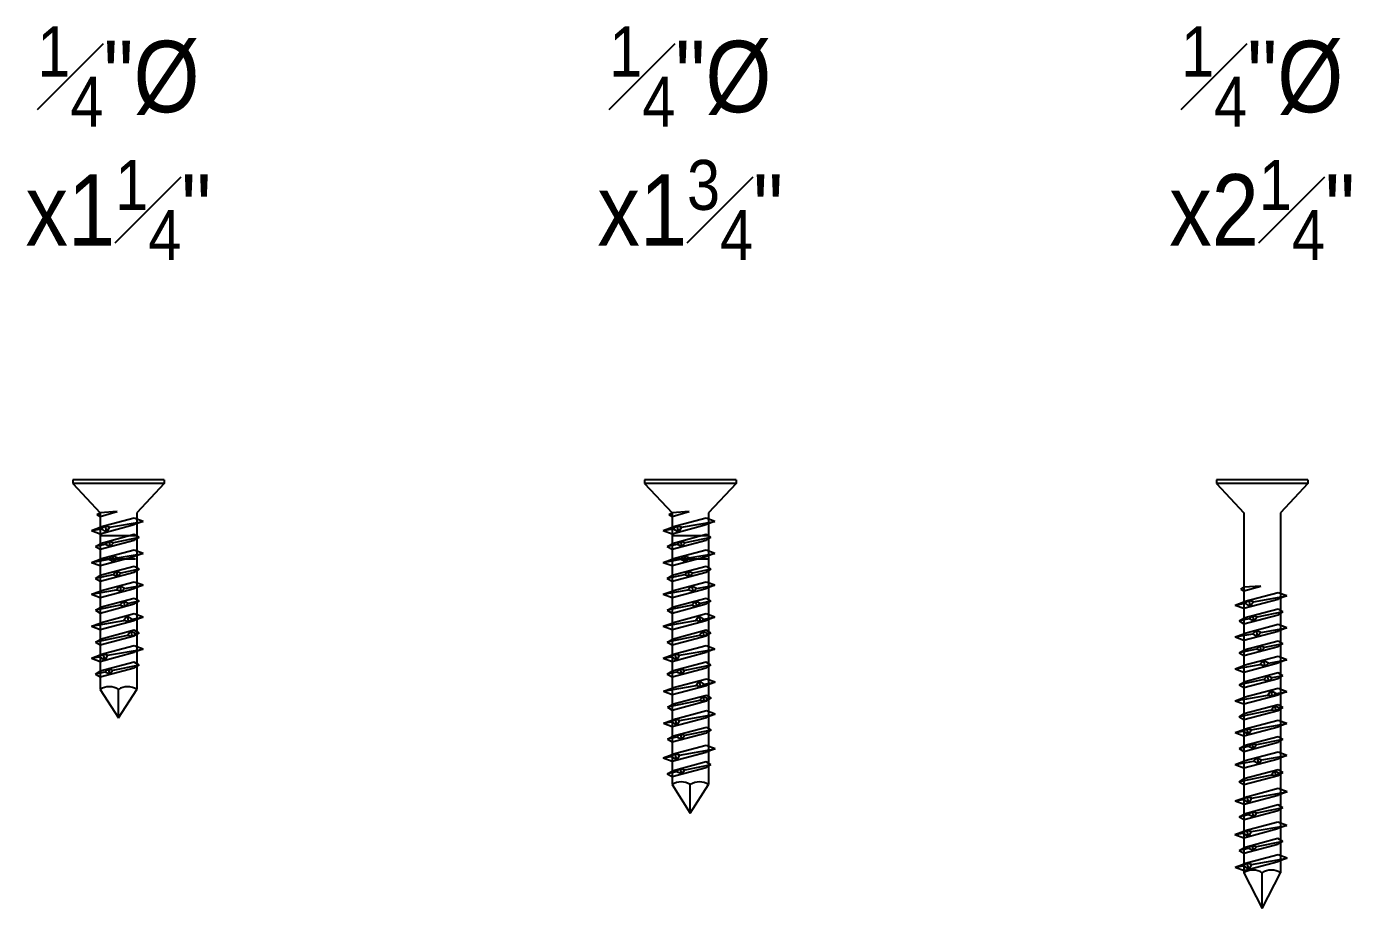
# Model space of a CAD drawing. Header units: inches. Extents: x -2661 to 42767, y -1222 to 9099.
# Drawn here: x 1419.85 to 1426.8, y 1260.81 to 1265.44 of the extents above; entities that cross this region are included whole.
import ezdxf

# ---------------------------------------------------------------- set-up
doc = ezdxf.new("R2010")
doc.units = ezdxf.units.IN
doc.header["$LTSCALE"] = 12
doc.header["$MEASUREMENT"] = 0
doc.layers.get('0').update_dxf_attribs({"linetype": 'CONTINUOUS'})
doc.layers.add('S-ANNO-NOTE', color=4, linetype='CONTINUOUS')
doc.layers.add('S-SIMPSON', color=2, linetype='CONTINUOUS')
doc.styles.add('Arial', font='arial.ttf', dxfattribs={"width": 0.85})

# ---------------------------------------------------------------- blocks, each defined once
blk = doc.blocks.new('TTN PFSS 1-4x1-1-4')
at = {"layer": 'S-SIMPSON'}
for p, q in [((0.2397, 0), (-0.2397, 0)), ((-0.2397, 0), (-0.2397, -0.02)), ((0.2397, 0), (0.2397, -0.02)), ((0.2397, 0), (0.2397, -0.02)), ((0.2397, -0.02), (-0.2397, -0.02)), ((-0.2397, -0.02), (-0.096, -0.173)), ((0.2397, -0.02), (0.096, -0.173)), ((-0.1127, -0.1827), (-0.096, -0.173)), ((-0.1127, -0.1827), (-0.096, -0.1923)), ((-0.0064, -0.167), (-0.096, -0.173)), ((-0.096, -0.1923), (-0.0064, -0.167)), ((-0.096, -0.173), (-0.096, -1.1)), ((0.0831, -0.202), (-0.096, -0.2495)), ((0.1294, -0.2188), (0.0831, -0.202)), ((0.096, -0.173), (0.096, -1.1)), ((-0.1423, -0.2664), (-0.096, -0.2495)), ((-0.1423, -0.2664), (-0.0893, -0.2571)), ((-0.1423, -0.2664), (-0.096, -0.2832)), ((-0.096, -0.2832), (0.0831, -0.2356)), ((-0.0893, -0.2571), (-0.0705, -0.2427)), ((-0.0627, -0.2744), (-0.0893, -0.2571)), ((-0.0705, -0.2427), (-0.0627, -0.2744)), ((-0.0464, -0.2496), (-0.0705, -0.2427)), ((-0.0464, -0.2496), (-0.0627, -0.2744)), ((-0.0464, -0.2496), (0.1294, -0.2188)), ((0.1294, -0.2188), (0.0831, -0.2356)), ((-0.1211, -0.3501), (-0.096, -0.3356)), ((-0.0692, -0.3393), (-0.1211, -0.3501)), ((0.0831, -0.288), (-0.096, -0.3356)), ((0.096, -0.2951), (-0.096, -0.2951)), ((0, -0.2951), (-0.096, -0.2951)), ((-0.096, -0.3646), (0.0831, -0.317)), ((-0.0692, -0.3393), (-0.0507, -0.3235)), ((-0.044, -0.3508), (-0.0692, -0.3393)), ((-0.0507, -0.3235), (-0.044, -0.3508)), ((-0.0266, -0.3305), (-0.0507, -0.3235)), ((-0.0266, -0.3305), (-0.044, -0.3508)), ((0.1082, -0.3025), (-0.0266, -0.3305)), ((0.1082, -0.3025), (0.0831, -0.288)), ((0.1082, -0.3025), (0.0831, -0.317)), ((-0.1423, -0.4338), (-0.096, -0.4169)), ((-0.1211, -0.3501), (-0.096, -0.3646)), ((0.0831, -0.3694), (-0.096, -0.4169)), ((-0.096, -0.4506), (0.0831, -0.4031)), ((0.0893, -0.4169), (-0.096, -0.4169)), ((-0.05, -0.4176), (-0.032, -0.3999)), ((-0.032, -0.3999), (-0.0242, -0.4316)), ((-0.0071, -0.4101), (-0.032, -0.3999)), ((-0.0071, -0.4101), (-0.0242, -0.4316)), ((-0.0071, -0.4101), (0.1294, -0.3862)), ((0.1294, -0.3862), (0.0831, -0.3694)), ((0.1294, -0.3862), (0.0831, -0.4031)), ((-0.1423, -0.4338), (-0.05, -0.4176)), ((-0.1423, -0.4338), (-0.096, -0.4506)), ((0.0831, -0.4554), (-0.096, -0.503)), ((-0.096, -0.532), (0.0831, -0.4844)), ((-0.05, -0.4176), (-0.0242, -0.4316)), ((-0.0122, -0.4807), (-0.0302, -0.4986)), ((-0.0122, -0.4807), (-0.0055, -0.508)), ((0.0125, -0.4898), (-0.0122, -0.4807)), ((0.1082, -0.4699), (0.0125, -0.4898)), ((0.1082, -0.4699), (0.0831, -0.4554)), ((0.1082, -0.4699), (0.0831, -0.4844)), ((-0.0302, -0.4986), (-0.1211, -0.5175)), ((-0.1211, -0.5175), (-0.096, -0.503)), ((-0.1211, -0.5175), (-0.096, -0.532)), ((0.0831, -0.5368), (-0.096, -0.5844)), ((-0.0055, -0.508), (-0.0302, -0.4986)), ((0.0125, -0.4898), (-0.0055, -0.508)), ((0.0322, -0.5706), (0.1294, -0.5536)), ((0.1294, -0.5536), (0.0831, -0.5368)), ((0.1294, -0.5536), (0.0831, -0.5705)), ((-0.1423, -0.6012), (-0.0106, -0.5782)), ((-0.1423, -0.6012), (-0.096, -0.5844)), ((-0.1423, -0.6012), (-0.096, -0.618)), ((-0.096, -0.618), (0.0831, -0.5705)), ((0.0831, -0.6228), (-0.096, -0.6704)), ((0.0066, -0.5571), (-0.0106, -0.5782)), ((0.0143, -0.5887), (-0.0106, -0.5782)), ((0.0322, -0.5706), (0.0066, -0.5571)), ((0.0066, -0.5571), (0.0143, -0.5887)), ((0.0322, -0.5706), (0.0143, -0.5887)), ((0.1082, -0.6373), (0.0831, -0.6228)), ((0.0089, -0.6579), (-0.1211, -0.6849)), ((-0.1211, -0.6849), (-0.096, -0.6704)), ((-0.1211, -0.6849), (-0.096, -0.6994)), ((-0.096, -0.6994), (0.0831, -0.6518)), ((0.0264, -0.6379), (0.0089, -0.6579)), ((0.0089, -0.6579), (0.033, -0.6651)), ((0.0264, -0.6379), (0.033, -0.6651)), ((0.0515, -0.6491), (0.0264, -0.6379)), ((0.033, -0.6651), (0.0515, -0.6491)), ((0.1082, -0.6373), (0.0515, -0.6491)), ((0.1082, -0.6373), (0.0831, -0.6518)), ((-0.1423, -0.7686), (0.0287, -0.7387)), ((-0.1423, -0.7686), (-0.096, -0.7518)), ((0.0831, -0.7042), (-0.096, -0.7518)), ((-0.096, -0.7855), (0.0831, -0.7379)), ((0.0451, -0.7143), (0.0287, -0.7387)), ((0.0528, -0.7459), (0.0287, -0.7387)), ((0.0451, -0.7143), (0.0528, -0.7459)), ((0.0716, -0.7312), (0.0451, -0.7143)), ((0.0716, -0.7312), (0.0528, -0.7459)), ((0.0716, -0.7312), (0.1294, -0.721)), ((0.1294, -0.721), (0.0831, -0.7042)), ((0.1294, -0.721), (0.0831, -0.7379)), ((-0.1423, -0.7686), (-0.096, -0.7855)), ((0.0479, -0.8173), (-0.1211, -0.8523)), ((0.0831, -0.7902), (-0.096, -0.8378)), ((0.0831, -0.7902), (-0.096, -0.8378)), ((-0.096, -0.8668), (0.0831, -0.8192)), ((0.0649, -0.7951), (0.0479, -0.8173)), ((0.0715, -0.8223), (0.0479, -0.8173)), ((0.0905, -0.8084), (0.0649, -0.7951)), ((0.0649, -0.7951), (0.0715, -0.8223)), ((0.0905, -0.8084), (0.0715, -0.8223)), ((0.1082, -0.8047), (0.0831, -0.7902)), ((0.1082, -0.8047), (0.0831, -0.8192)), ((0.1082, -0.8047), (0.0905, -0.8084)), ((-0.1211, -0.8523), (-0.096, -0.8378)), ((-0.1211, -0.8523), (-0.096, -0.8378)), ((-0.1211, -0.8523), (-0.096, -0.8668)), ((0.0831, -0.8716), (-0.096, -0.9192)), ((-0.0577, -0.9212), (0.1294, -0.8885)), ((0.1294, -0.8885), (0.0831, -0.8716)), ((0.1294, -0.8885), (0.0831, -0.9053)), ((-0.1423, -0.936), (-0.096, -0.9192)), ((-0.1423, -0.936), (-0.1005, -0.9287)), ((-0.1423, -0.936), (-0.096, -0.9529)), ((-0.0824, -0.9156), (-0.1005, -0.9287)), ((-0.0715, -0.9464), (-0.1005, -0.9287)), ((-0.096, -0.9529), (0.0831, -0.9053)), ((0.0831, -0.9577), (-0.096, -1.0052)), ((-0.0577, -0.9212), (-0.0824, -0.9156)), ((-0.0824, -0.9156), (-0.0715, -0.9464)), ((-0.0577, -0.9212), (-0.0715, -0.9464)), ((0.1082, -0.9722), (-0.0295, -1.0007)), ((0.1082, -0.9722), (0.0831, -0.9577)), ((0.1082, -0.9722), (0.0831, -0.9867)), ((-0.1211, -1.0197), (-0.096, -1.0052)), ((-0.0721, -1.0096), (-0.1211, -1.0197)), ((-0.1211, -1.0197), (-0.096, -1.0342)), ((-0.096, -1.0342), (0.0831, -0.9867)), ((-0.0546, -0.9942), (-0.0721, -1.0096)), ((-0.0452, -1.0208), (-0.0721, -1.0096)), ((-0.0546, -0.9942), (-0.0452, -1.0208)), ((-0.0295, -1.0007), (-0.0546, -0.9942)), ((-0.0295, -1.0007), (-0.0452, -1.0208)), ((-0.096, -1.1), (0, -1.25)), ((0, -1.25), (0.096, -1.1)), ((0, -1.25), (0, -1.1))]:
    blk.add_line(p, q, dxfattribs=at)
for centre in [(-0.048, -1.175), (0.048, -1.175)]:
    blk.add_arc(centre, 0.089, 57.38076, 122.61924, dxfattribs=at)
blk = doc.blocks.new('TTN PFSS 1-4x1-3-4')
at = {"layer": 'S-SIMPSON'}
for p, q in [((0.2397, 0), (-0.2397, 0)), ((-0.2397, 0), (-0.2397, -0.02)), ((-0.2397, 0), (-0.2397, -0.02)), ((0.2397, 0), (0.2397, -0.02)), ((0.2397, 0), (0.2397, -0.02)), ((0.2397, -0.02), (-0.2397, -0.02)), ((-0.2397, -0.02), (-0.096, -0.173)), ((0.2397, -0.02), (0.096, -0.173)), ((-0.1127, -0.1827), (-0.096, -0.173)), ((-0.1127, -0.1827), (-0.096, -0.1923)), ((-0.0064, -0.167), (-0.096, -0.173)), ((-0.096, -0.1923), (-0.0064, -0.167)), ((-0.096, -0.173), (-0.096, -1.6)), ((0.0831, -0.202), (-0.096, -0.2495)), ((0.1294, -0.2188), (0.0831, -0.202)), ((0.096, -0.173), (0.096, -1.6)), ((-0.1423, -0.2664), (-0.096, -0.2495)), ((-0.1423, -0.2664), (-0.0893, -0.2571)), ((-0.1423, -0.2664), (-0.096, -0.2832)), ((-0.096, -0.2832), (0.0831, -0.2356)), ((-0.0893, -0.2571), (-0.0705, -0.2427)), ((-0.0627, -0.2744), (-0.0893, -0.2571)), ((-0.0705, -0.2427), (-0.0627, -0.2744)), ((-0.0464, -0.2496), (-0.0705, -0.2427)), ((-0.0464, -0.2496), (-0.0627, -0.2744)), ((-0.0464, -0.2496), (0.1294, -0.2188)), ((0.1294, -0.2188), (0.0831, -0.2356)), ((-0.1211, -0.3501), (-0.096, -0.3356)), ((-0.0692, -0.3393), (-0.1211, -0.3501)), ((0.0831, -0.288), (-0.096, -0.3356)), ((0.096, -0.2951), (-0.096, -0.2951)), ((0, -0.2951), (-0.096, -0.2951)), ((-0.096, -0.3646), (0.0831, -0.317)), ((-0.0692, -0.3393), (-0.0507, -0.3235)), ((-0.044, -0.3508), (-0.0692, -0.3393)), ((-0.0507, -0.3235), (-0.044, -0.3508)), ((-0.0266, -0.3305), (-0.0507, -0.3235)), ((-0.0266, -0.3305), (-0.044, -0.3508)), ((0.1082, -0.3025), (-0.0266, -0.3305)), ((0.1082, -0.3025), (0.0831, -0.288)), ((0.1082, -0.3025), (0.0831, -0.317)), ((-0.1423, -0.4338), (-0.096, -0.4169)), ((-0.1211, -0.3501), (-0.096, -0.3646)), ((0.0831, -0.3694), (-0.096, -0.4169)), ((-0.096, -0.4506), (0.0831, -0.4031)), ((0.0893, -0.4169), (-0.096, -0.4169)), ((-0.05, -0.4176), (-0.032, -0.3999)), ((-0.032, -0.3999), (-0.0242, -0.4316)), ((-0.0071, -0.4101), (-0.032, -0.3999)), ((-0.0071, -0.4101), (-0.0242, -0.4316)), ((-0.0071, -0.4101), (0.1294, -0.3862)), ((0.1294, -0.3862), (0.0831, -0.3694)), ((0.1294, -0.3862), (0.0831, -0.4031)), ((-0.1423, -0.4338), (-0.05, -0.4176)), ((-0.1423, -0.4338), (-0.096, -0.4506)), ((0.0831, -0.4554), (-0.096, -0.503)), ((-0.096, -0.532), (0.0831, -0.4844)), ((-0.05, -0.4176), (-0.0242, -0.4316)), ((-0.0122, -0.4807), (-0.0302, -0.4986)), ((-0.0122, -0.4807), (-0.0055, -0.508)), ((0.0125, -0.4898), (-0.0122, -0.4807)), ((0.1082, -0.4699), (0.0125, -0.4898)), ((0.1082, -0.4699), (0.0831, -0.4554)), ((0.1082, -0.4699), (0.0831, -0.4844)), ((-0.0302, -0.4986), (-0.1211, -0.5175)), ((-0.1211, -0.5175), (-0.096, -0.503)), ((-0.1211, -0.5175), (-0.096, -0.532)), ((0.0831, -0.5368), (-0.096, -0.5844)), ((-0.0055, -0.508), (-0.0302, -0.4986)), ((0.0125, -0.4898), (-0.0055, -0.508)), ((0.0322, -0.5706), (0.1294, -0.5536)), ((0.1294, -0.5536), (0.0831, -0.5368)), ((0.1294, -0.5536), (0.0831, -0.5705)), ((-0.1423, -0.6012), (-0.0106, -0.5782)), ((-0.1423, -0.6012), (-0.096, -0.5844)), ((-0.1423, -0.6012), (-0.096, -0.618)), ((-0.096, -0.618), (0.0831, -0.5705)), ((0.0831, -0.6228), (-0.096, -0.6704)), ((0.0066, -0.5571), (-0.0106, -0.5782)), ((0.0143, -0.5887), (-0.0106, -0.5782)), ((0.0322, -0.5706), (0.0066, -0.5571)), ((0.0066, -0.5571), (0.0143, -0.5887)), ((0.0322, -0.5706), (0.0143, -0.5887)), ((0.1082, -0.6373), (0.0831, -0.6228)), ((0.0089, -0.6579), (-0.1211, -0.6849)), ((-0.1211, -0.6849), (-0.096, -0.6704)), ((-0.1211, -0.6849), (-0.096, -0.6994)), ((-0.096, -0.6994), (0.0831, -0.6518)), ((0.0264, -0.6379), (0.0089, -0.6579)), ((0.0089, -0.6579), (0.033, -0.6651)), ((0.0264, -0.6379), (0.033, -0.6651)), ((0.0515, -0.6491), (0.0264, -0.6379)), ((0.033, -0.6651), (0.0515, -0.6491)), ((0.1082, -0.6373), (0.0515, -0.6491)), ((0.1082, -0.6373), (0.0831, -0.6518)), ((-0.1423, -0.7686), (0.0287, -0.7387)), ((-0.1423, -0.7686), (-0.096, -0.7518)), ((0.0831, -0.7042), (-0.096, -0.7518)), ((-0.096, -0.7855), (0.0831, -0.7379)), ((0.0451, -0.7143), (0.0287, -0.7387)), ((0.0528, -0.7459), (0.0287, -0.7387)), ((0.0451, -0.7143), (0.0528, -0.7459)), ((0.0716, -0.7312), (0.0451, -0.7143)), ((0.0716, -0.7312), (0.0528, -0.7459)), ((0.0716, -0.7312), (0.1294, -0.721)), ((0.1294, -0.721), (0.0831, -0.7042)), ((0.1294, -0.721), (0.0831, -0.7379)), ((-0.1423, -0.7686), (-0.096, -0.7855)), ((0.0479, -0.8173), (-0.1211, -0.8523)), ((0.0831, -0.7902), (-0.096, -0.8378)), ((0.0831, -0.7902), (-0.096, -0.8378)), ((-0.096, -0.8668), (0.0831, -0.8192)), ((0.0649, -0.7951), (0.0479, -0.8173)), ((0.0715, -0.8223), (0.0479, -0.8173)), ((0.0905, -0.8084), (0.0649, -0.7951)), ((0.0649, -0.7951), (0.0715, -0.8223)), ((0.0905, -0.8084), (0.0715, -0.8223)), ((0.1082, -0.8047), (0.0831, -0.7902)), ((0.1082, -0.8047), (0.0831, -0.8192)), ((0.1082, -0.8047), (0.0905, -0.8084)), ((-0.1211, -0.8523), (-0.096, -0.8378)), ((-0.1211, -0.8523), (-0.096, -0.8378)), ((-0.1211, -0.8523), (-0.096, -0.8668)), ((0.0831, -0.8716), (-0.096, -0.9192)), ((-0.0577, -0.9212), (0.1294, -0.8885)), ((0.1294, -0.8885), (0.0831, -0.8716)), ((0.1294, -0.8885), (0.0831, -0.9053)), ((-0.1423, -0.936), (-0.096, -0.9192)), ((-0.1423, -0.936), (-0.1005, -0.9287)), ((-0.1423, -0.936), (-0.096, -0.9529)), ((-0.0824, -0.9156), (-0.1005, -0.9287)), ((-0.0715, -0.9464), (-0.1005, -0.9287)), ((-0.096, -0.9529), (0.0831, -0.9053)), ((0.0831, -0.9577), (-0.096, -1.0052)), ((-0.0577, -0.9212), (-0.0824, -0.9156)), ((-0.0824, -0.9156), (-0.0715, -0.9464)), ((-0.0577, -0.9212), (-0.0715, -0.9464)), ((0.1082, -0.9722), (-0.0295, -1.0007)), ((0.1082, -0.9722), (0.0831, -0.9577)), ((0.1082, -0.9722), (0.0831, -0.9867)), ((-0.1211, -1.0197), (-0.096, -1.0052)), ((-0.0721, -1.0096), (-0.1211, -1.0197)), ((-0.1211, -1.0197), (-0.096, -1.0342)), ((-0.096, -1.0342), (0.0831, -0.9867)), ((-0.0546, -0.9942), (-0.0721, -1.0096)), ((-0.0452, -1.0208), (-0.0721, -1.0096)), ((-0.0546, -0.9942), (-0.0452, -1.0208)), ((-0.0295, -1.0007), (-0.0546, -0.9942)), ((-0.0295, -1.0007), (-0.0452, -1.0208)), ((-0.1409, -1.1103), (0.03, -1.0803)), ((-0.1409, -1.1103), (-0.0947, -1.0934)), ((-0.1409, -1.1103), (-0.0947, -1.1271)), ((0.0845, -1.0459), (-0.0947, -1.0934)), ((-0.0947, -1.1271), (0.0845, -1.0796)), ((0.0464, -1.056), (0.03, -1.0803)), ((0.0542, -1.0876), (0.03, -1.0803)), ((0.0464, -1.056), (0.0542, -1.0876)), ((0.0729, -1.0728), (0.0464, -1.056)), ((0.0729, -1.0728), (0.0542, -1.0876)), ((0.0729, -1.0728), (0.1307, -1.0627)), ((0.1307, -1.0627), (0.0845, -1.0459)), ((0.1307, -1.0627), (0.0845, -1.0796)), ((0.0492, -1.1589), (-0.1198, -1.194)), ((-0.1198, -1.194), (-0.0947, -1.1795)), ((-0.1198, -1.194), (-0.0947, -1.1795)), ((0.0845, -1.1319), (-0.0947, -1.1795)), ((0.0845, -1.1319), (-0.0947, -1.1795)), ((-0.0947, -1.2085), (0.0845, -1.1609)), ((0.0662, -1.1368), (0.0492, -1.1589)), ((0.0729, -1.164), (0.0492, -1.1589)), ((0.0919, -1.1501), (0.0662, -1.1368)), ((0.0662, -1.1368), (0.0729, -1.164)), ((0.0919, -1.1501), (0.0729, -1.164)), ((0.1096, -1.1464), (0.0845, -1.1319)), ((0.1096, -1.1464), (0.0845, -1.1609)), ((0.1096, -1.1464), (0.0919, -1.1501)), ((-0.1198, -1.194), (-0.0947, -1.2085)), ((0.0845, -1.2133), (-0.0947, -1.2609)), ((-0.0947, -1.2945), (0.0845, -1.247)), ((-0.0563, -1.2629), (0.1307, -1.2301)), ((0.1307, -1.2301), (0.0845, -1.2133)), ((0.1307, -1.2301), (0.0845, -1.247)), ((-0.1409, -1.2777), (-0.0947, -1.2609)), ((-0.1409, -1.2777), (-0.0992, -1.2704)), ((-0.1409, -1.2777), (-0.0947, -1.2945)), ((-0.0811, -1.2572), (-0.0992, -1.2704)), ((-0.0702, -1.288), (-0.0992, -1.2704)), ((0.0845, -1.2993), (-0.0947, -1.3469)), ((-0.0563, -1.2629), (-0.0811, -1.2572)), ((-0.0811, -1.2572), (-0.0702, -1.288)), ((-0.0563, -1.2629), (-0.0702, -1.288)), ((0.1096, -1.3138), (-0.0281, -1.3424)), ((0.1096, -1.3138), (0.0845, -1.2993)), ((0.1096, -1.3138), (0.0845, -1.3283)), ((-0.1198, -1.3614), (-0.0947, -1.3469)), ((-0.0707, -1.3512), (-0.1198, -1.3614)), ((-0.1198, -1.3614), (-0.0947, -1.3759)), ((-0.0947, -1.3759), (0.0845, -1.3283)), ((-0.0533, -1.3359), (-0.0707, -1.3512)), ((-0.0439, -1.3624), (-0.0707, -1.3512)), ((-0.0533, -1.3359), (-0.0439, -1.3624)), ((-0.0281, -1.3424), (-0.0533, -1.3359)), ((-0.0281, -1.3424), (-0.0439, -1.3624)), ((-0.1421, -1.4594), (-0.0959, -1.4426)), ((-0.1421, -1.4594), (-0.1004, -1.4521)), ((-0.1421, -1.4594), (-0.0959, -1.4763)), ((-0.0823, -1.439), (-0.1004, -1.4521)), ((-0.0714, -1.4698), (-0.1004, -1.4521)), ((0.0833, -1.395), (-0.0959, -1.4426)), ((-0.0959, -1.4763), (0.0833, -1.4287)), ((-0.0575, -1.4446), (-0.0823, -1.439)), ((-0.0823, -1.439), (-0.0714, -1.4698)), ((-0.0575, -1.4446), (-0.0714, -1.4698)), ((-0.0575, -1.4446), (0.1296, -1.4118)), ((0.1296, -1.4118), (0.0833, -1.395)), ((0.1296, -1.4118), (0.0833, -1.4287)), ((-0.121, -1.5431), (-0.0959, -1.5286)), ((0.0833, -1.481), (-0.0959, -1.5286)), ((-0.0959, -1.5576), (0.0833, -1.51)), ((-0.0545, -1.5176), (-0.0719, -1.5329)), ((-0.0545, -1.5176), (-0.0451, -1.5441)), ((-0.0293, -1.5241), (-0.0545, -1.5176)), ((-0.0293, -1.5241), (-0.0451, -1.5441)), ((0.1084, -1.4955), (-0.0293, -1.5241)), ((0.1084, -1.4955), (0.0833, -1.481)), ((0.1084, -1.4955), (0.0833, -1.51)), ((-0.0719, -1.5329), (-0.121, -1.5431)), ((-0.121, -1.5431), (-0.0959, -1.5576)), ((-0.0451, -1.5441), (-0.0719, -1.5329)), ((-0.096, -1.6), (0, -1.75)), ((0, -1.75), (0.096, -1.6)), ((0, -1.75), (0, -1.6))]:
    blk.add_line(p, q, dxfattribs=at)
for centre in [(-0.048, -1.675), (0.048, -1.675)]:
    blk.add_arc(centre, 0.089, 57.38076, 122.61924, dxfattribs=at)
blk = doc.blocks.new('TTN PFSS 1-4x2-1-4')
blk.add_line((0.2397, 0), (0.2397, -0.02))
at = {"layer": 'S-SIMPSON'}
for p, q in [((0.2397, 0), (-0.2397, 0)), ((-0.2397, 0), (-0.2397, -0.02)), ((0.2397, 0), (0.2397, -0.02)), ((0.2397, -0.02), (-0.2397, -0.02)), ((-0.2397, -0.02), (-0.096, -0.173)), ((0.2397, -0.02), (0.096, -0.173)), ((-0.096, -0.173), (-0.096, -2.0623)), ((0.096, -0.173), (0.096, -2.0623)), ((-0.1126, -0.5737), (-0.0959, -0.564)), ((-0.1126, -0.5737), (-0.0959, -0.5834)), ((-0.0063, -0.558), (-0.0959, -0.564)), ((-0.0959, -0.5834), (-0.0063, -0.558)), ((0.0833, -0.593), (-0.0959, -0.6405)), ((-0.0463, -0.6406), (0.1296, -0.6098)), ((0.1296, -0.6098), (0.0833, -0.593)), ((0.096, -0.622), (0.0833, -0.6267)), ((0.1296, -0.6098), (0.096, -0.622)), ((-0.1421, -0.6574), (-0.0959, -0.6405)), ((-0.1421, -0.6574), (-0.0892, -0.6481)), ((-0.1421, -0.6574), (-0.0959, -0.6742)), ((-0.0959, -0.6742), (0.0833, -0.6267)), ((0.0833, -0.679), (-0.0959, -0.7266)), ((-0.0892, -0.6481), (-0.0703, -0.6338)), ((-0.0626, -0.6654), (-0.0892, -0.6481)), ((-0.0703, -0.6338), (-0.0626, -0.6654)), ((-0.0463, -0.6406), (-0.0703, -0.6338)), ((-0.0463, -0.6406), (-0.0626, -0.6654)), ((0.1084, -0.6935), (-0.0264, -0.7215)), ((0.1084, -0.6935), (0.0833, -0.679)), ((0.1084, -0.6935), (0.0833, -0.708)), ((-0.121, -0.7411), (-0.0959, -0.7266)), ((-0.0691, -0.7303), (-0.121, -0.7411)), ((-0.121, -0.7411), (-0.0959, -0.7556)), ((-0.0959, -0.7556), (0.0833, -0.708)), ((0.0833, -0.7604), (-0.0959, -0.808)), ((-0.0691, -0.7303), (-0.0505, -0.7146)), ((-0.0439, -0.7418), (-0.0691, -0.7303)), ((-0.0505, -0.7146), (-0.0439, -0.7418)), ((-0.0264, -0.7215), (-0.0505, -0.7146)), ((-0.0264, -0.7215), (-0.0439, -0.7418)), ((0.1296, -0.7772), (0.0833, -0.7604)), ((-0.1421, -0.8248), (-0.0959, -0.808)), ((-0.1421, -0.8248), (-0.0498, -0.8086)), ((-0.1421, -0.8248), (-0.0959, -0.8416)), ((-0.0959, -0.8416), (0.0833, -0.7941)), ((-0.0498, -0.8086), (-0.0318, -0.791)), ((-0.0498, -0.8086), (-0.0241, -0.8226)), ((-0.0318, -0.791), (-0.0241, -0.8226)), ((-0.007, -0.8011), (-0.0318, -0.791)), ((-0.007, -0.8011), (-0.0241, -0.8226)), ((-0.007, -0.8011), (0.1296, -0.7772)), ((0.1296, -0.7772), (0.0833, -0.7941)), ((-0.03, -0.8896), (-0.121, -0.9085)), ((-0.121, -0.9085), (-0.0959, -0.894)), ((0.0833, -0.8464), (-0.0959, -0.894)), ((-0.0959, -0.923), (0.0833, -0.8754)), ((-0.012, -0.8717), (-0.03, -0.8896)), ((-0.0053, -0.899), (-0.03, -0.8896)), ((-0.012, -0.8717), (-0.0053, -0.899)), ((0.0126, -0.8808), (-0.012, -0.8717)), ((0.0126, -0.8808), (-0.0053, -0.899)), ((0.1084, -0.8609), (0.0126, -0.8808)), ((0.1084, -0.8609), (0.0833, -0.8464)), ((0.1084, -0.8609), (0.0833, -0.8754)), ((-0.1421, -0.9922), (-0.0105, -0.9692)), ((-0.121, -0.9085), (-0.0959, -0.923)), ((0.0833, -0.9278), (-0.0959, -0.9754)), ((-0.0959, -1.0091), (0.0833, -0.9615)), ((0.0067, -0.9481), (-0.0105, -0.9692)), ((0.0145, -0.9798), (-0.0105, -0.9692)), ((0.0324, -0.9617), (0.0067, -0.9481)), ((0.0067, -0.9481), (0.0145, -0.9798)), ((0.0324, -0.9617), (0.0145, -0.9798)), ((0.0324, -0.9617), (0.1296, -0.9446)), ((0.1296, -0.9446), (0.0833, -0.9278)), ((0.1296, -0.9446), (0.0833, -0.9615)), ((-0.1421, -0.9922), (-0.0959, -0.9754)), ((-0.1421, -0.9922), (-0.0959, -1.0091)), ((0.0833, -1.0139), (-0.0959, -1.0614)), ((0.0265, -1.0289), (0.009, -1.049)), ((0.0265, -1.0289), (0.0332, -1.0562)), ((0.0516, -1.0401), (0.0265, -1.0289)), ((0.0332, -1.0562), (0.0516, -1.0401)), ((0.1084, -1.0284), (0.0516, -1.0401)), ((0.1084, -1.0284), (0.0833, -1.0139)), ((0.1084, -1.0284), (0.0833, -1.0429)), ((0.009, -1.049), (-0.121, -1.0759)), ((-0.121, -1.0759), (-0.0959, -1.0614)), ((-0.121, -1.0759), (-0.0959, -1.0904)), ((-0.0959, -1.0904), (0.0833, -1.0429)), ((0.0833, -1.0952), (-0.0959, -1.1428)), ((0.009, -1.049), (0.0332, -1.0562)), ((0.0452, -1.1053), (0.0288, -1.1297)), ((0.0452, -1.1053), (0.053, -1.137)), ((0.0717, -1.1222), (0.0452, -1.1053)), ((0.0717, -1.1222), (0.1296, -1.1121)), ((0.1296, -1.1121), (0.0833, -1.0952)), ((0.1296, -1.1121), (0.0833, -1.1289)), ((-0.1421, -1.1596), (0.0288, -1.1297)), ((-0.1421, -1.1596), (-0.0959, -1.1428)), ((-0.1421, -1.1596), (-0.0959, -1.1765)), ((-0.0959, -1.1765), (0.0833, -1.1289)), ((0.0833, -1.1813), (-0.0959, -1.2288)), ((0.0833, -1.1813), (-0.0959, -1.2288)), ((0.053, -1.137), (0.0288, -1.1297)), ((0.0717, -1.1222), (0.053, -1.137)), ((0.1084, -1.1958), (0.0833, -1.1813)), ((0.0481, -1.2083), (-0.121, -1.2433)), ((-0.121, -1.2433), (-0.0959, -1.2288)), ((-0.121, -1.2433), (-0.0959, -1.2288)), ((-0.121, -1.2433), (-0.0959, -1.2578)), ((-0.0959, -1.2578), (0.0833, -1.2103)), ((0.065, -1.1861), (0.0481, -1.2083)), ((0.0717, -1.2133), (0.0481, -1.2083)), ((0.0907, -1.1994), (0.065, -1.1861)), ((0.065, -1.1861), (0.0717, -1.2133)), ((0.0907, -1.1994), (0.0717, -1.2133)), ((0.1084, -1.1958), (0.0833, -1.2103)), ((0.1084, -1.1958), (0.0907, -1.1994)), ((-0.1421, -1.327), (-0.0959, -1.3102)), ((-0.1421, -1.327), (-0.1004, -1.3197)), ((-0.0823, -1.3066), (-0.1004, -1.3197)), ((-0.0714, -1.3374), (-0.1004, -1.3197)), ((0.0833, -1.2626), (-0.0959, -1.3102)), ((-0.0959, -1.3439), (0.0833, -1.2963)), ((-0.0575, -1.3122), (-0.0823, -1.3066)), ((-0.0823, -1.3066), (-0.0714, -1.3374)), ((-0.0575, -1.3122), (-0.0714, -1.3374)), ((-0.0575, -1.3122), (0.1296, -1.2795)), ((0.1296, -1.2795), (0.0833, -1.2626)), ((0.1296, -1.2795), (0.0833, -1.2963)), ((-0.1421, -1.327), (-0.0959, -1.3439)), ((0.0833, -1.3487), (-0.0959, -1.3963)), ((-0.0959, -1.4253), (0.0833, -1.3777)), ((-0.0545, -1.3853), (-0.0719, -1.4006)), ((-0.0545, -1.3853), (-0.0451, -1.4118)), ((-0.0293, -1.3917), (-0.0545, -1.3853)), ((0.1084, -1.3632), (-0.0293, -1.3917)), ((0.1084, -1.3632), (0.0833, -1.3487)), ((0.1084, -1.3632), (0.0833, -1.3777)), ((-0.121, -1.4108), (-0.0959, -1.3963)), ((-0.0719, -1.4006), (-0.121, -1.4108)), ((-0.121, -1.4108), (-0.0959, -1.4253)), ((0.0833, -1.43), (-0.0959, -1.4776)), ((-0.0451, -1.4118), (-0.0719, -1.4006)), ((-0.0293, -1.3917), (-0.0451, -1.4118)), ((-0.0447, -1.4774), (-0.0282, -1.4596)), ((-0.0282, -1.4596), (-0.0173, -1.4904)), ((-0.0282, -1.4596), (-0.0018, -1.4699)), ((-0.0018, -1.4699), (0.1296, -1.4469)), ((0.1296, -1.4469), (0.0833, -1.43)), ((0.1296, -1.4469), (0.0833, -1.4637)), ((-0.1421, -1.4945), (-0.0447, -1.4774)), ((-0.1421, -1.4945), (-0.0959, -1.4776)), ((-0.1421, -1.4945), (-0.0959, -1.5113)), ((-0.0959, -1.5113), (0.0833, -1.4637)), ((0.0835, -1.5225), (-0.0956, -1.5701)), ((-0.0173, -1.4904), (-0.0447, -1.4774)), ((-0.0018, -1.4699), (-0.0173, -1.4904)), ((0.0653, -1.5274), (0.0483, -1.5495)), ((0.0909, -1.5407), (0.0653, -1.5274)), ((0.0653, -1.5274), (0.0719, -1.5546)), ((0.1087, -1.537), (0.0835, -1.5225)), ((0.0483, -1.5495), (-0.1207, -1.5846)), ((-0.1207, -1.5846), (-0.0956, -1.5701)), ((-0.1207, -1.5846), (-0.0956, -1.5701)), ((-0.1207, -1.5846), (-0.0956, -1.5991)), ((-0.0956, -1.5991), (0.0835, -1.5515)), ((0.0719, -1.5546), (0.0483, -1.5495)), ((0.0909, -1.5407), (0.0719, -1.5546)), ((0.1087, -1.537), (0.0835, -1.5515)), ((0.1087, -1.537), (0.0909, -1.5407)), ((-0.0816, -1.6648), (-0.0997, -1.6779)), ((0.0839, -1.6208), (-0.0952, -1.6684)), ((-0.0952, -1.702), (0.0839, -1.6545)), ((-0.0569, -1.6704), (-0.0816, -1.6648)), ((-0.0816, -1.6648), (-0.0707, -1.6955)), ((-0.0569, -1.6704), (0.1302, -1.6376)), ((0.1302, -1.6376), (0.0839, -1.6208)), ((0.1302, -1.6376), (0.0839, -1.6545)), ((-0.1415, -1.6852), (-0.0952, -1.6684)), ((-0.1415, -1.6852), (-0.0997, -1.6779)), ((-0.1415, -1.6852), (-0.0952, -1.702)), ((-0.0707, -1.6955), (-0.0997, -1.6779)), ((0.0839, -1.7068), (-0.0952, -1.7544)), ((-0.0952, -1.7834), (0.0839, -1.7358)), ((-0.0569, -1.6704), (-0.0707, -1.6955)), ((0.109, -1.7213), (-0.0287, -1.7499)), ((0.109, -1.7213), (0.0839, -1.7068)), ((0.109, -1.7213), (0.0839, -1.7358)), ((-0.1203, -1.7689), (-0.0952, -1.7544)), ((-0.0713, -1.7587), (-0.1203, -1.7689)), ((-0.1203, -1.7689), (-0.0952, -1.7834)), ((0.0826, -1.7971), (-0.0965, -1.8447)), ((-0.0538, -1.7434), (-0.0713, -1.7587)), ((-0.0445, -1.7699), (-0.0713, -1.7587)), ((-0.0538, -1.7434), (-0.0445, -1.7699)), ((-0.0287, -1.7499), (-0.0538, -1.7434)), ((-0.0287, -1.7499), (-0.0445, -1.7699)), ((0.1289, -1.814), (0.0826, -1.7971)), ((-0.1428, -1.8616), (-0.0965, -1.8447)), ((-0.1428, -1.8616), (-0.1011, -1.8542)), ((-0.1428, -1.8616), (-0.0965, -1.8784)), ((-0.0829, -1.8411), (-0.1011, -1.8542)), ((-0.0721, -1.8719), (-0.1011, -1.8542)), ((-0.0965, -1.8784), (0.0826, -1.8308)), ((-0.0582, -1.8467), (-0.0829, -1.8411)), ((-0.0829, -1.8411), (-0.0721, -1.8719)), ((-0.0582, -1.8467), (-0.0721, -1.8719)), ((-0.0582, -1.8467), (0.1289, -1.814)), ((0.1289, -1.814), (0.0826, -1.8308)), ((-0.1216, -1.9453), (-0.0965, -1.9308)), ((-0.0726, -1.9351), (-0.1216, -1.9453)), ((-0.1216, -1.9453), (-0.0965, -1.9598)), ((0.0826, -1.8832), (-0.0965, -1.9308)), ((-0.0965, -1.9598), (0.0826, -1.9122)), ((-0.0551, -1.9198), (-0.0726, -1.9351)), ((-0.0458, -1.9463), (-0.0726, -1.9351)), ((-0.0551, -1.9198), (-0.0458, -1.9463)), ((-0.03, -1.9262), (-0.0551, -1.9198)), ((-0.03, -1.9262), (-0.0458, -1.9463)), ((0.1077, -1.8977), (-0.03, -1.9262)), ((0.1077, -1.8977), (0.0826, -1.8832)), ((0.1077, -1.8977), (0.0826, -1.9122)), ((-0.0814, -2.0128), (-0.0995, -2.026)), ((0.0841, -1.9688), (-0.095, -2.0164)), ((-0.095, -2.0501), (0.0841, -2.0025)), ((-0.0567, -2.0184), (-0.0814, -2.0128)), ((-0.0814, -2.0128), (-0.0705, -2.0436)), ((-0.0567, -2.0184), (0.1304, -1.9857)), ((0.1304, -1.9857), (0.0841, -1.9688)), ((0.1304, -1.9857), (0.0841, -2.0025)), ((-0.1413, -2.0333), (-0.095, -2.0164)), ((-0.1413, -2.0333), (-0.0995, -2.026)), ((-0.1413, -2.0333), (-0.095, -2.0501)), ((-0.0705, -2.0436), (-0.0995, -2.026)), ((-0.096, -2.0623), (0, -2.25)), ((-0.0567, -2.0184), (-0.0705, -2.0436)), ((0, -2.25), (0.096, -2.0623)), ((0, -2.25), (0, -2.0623))]:
    blk.add_line(p, q, dxfattribs=at)
for centre in [(-0.048, -2.1373), (0.048, -2.1373)]:
    blk.add_arc(centre, 0.089, 57.38076, 122.61924, dxfattribs=at)

msp = doc.modelspace()

# ---------------------------------------------------------------- block references
at = {"layer": 'S-SIMPSON'}
for name, p in [('TTN PFSS 1-4x1-1-4', (1420.3342, 1263.06001)), ('TTN PFSS 1-4x1-3-4', (1423.3342, 1263.06001)), ('TTN PFSS 1-4x2-1-4', (1426.3342, 1263.06001))]:
    msp.add_blockref(name, p, dxfattribs=at)

# ---------------------------------------------------------------- texts
at = {"layer": 'S-ANNO-NOTE', "color": 191, "char_height": 0.375, "width": 1.5434442, "attachment_point": 5, "style": 'Arial'}
for s, insert in [('\\A1;{\\H0.7x;\\S1#4;}"%%C x1{\\H0.7x;\\S1#4;}"', (1420.3342, 1264.82604)), ('\\A1;{\\H0.7x;\\S1#4;}"%%C x1{\\H0.7x;\\S3#4;}"', (1423.3342, 1264.82604)), ('\\A1;{\\H0.7x;\\S1#4;}"%%C x2{\\H0.7x;\\S1#4;}"', (1426.3342, 1264.82604))]:
    msp.add_mtext(s, dxfattribs=dict(at, insert=insert))

doc.saveas('drawing.dxf')
